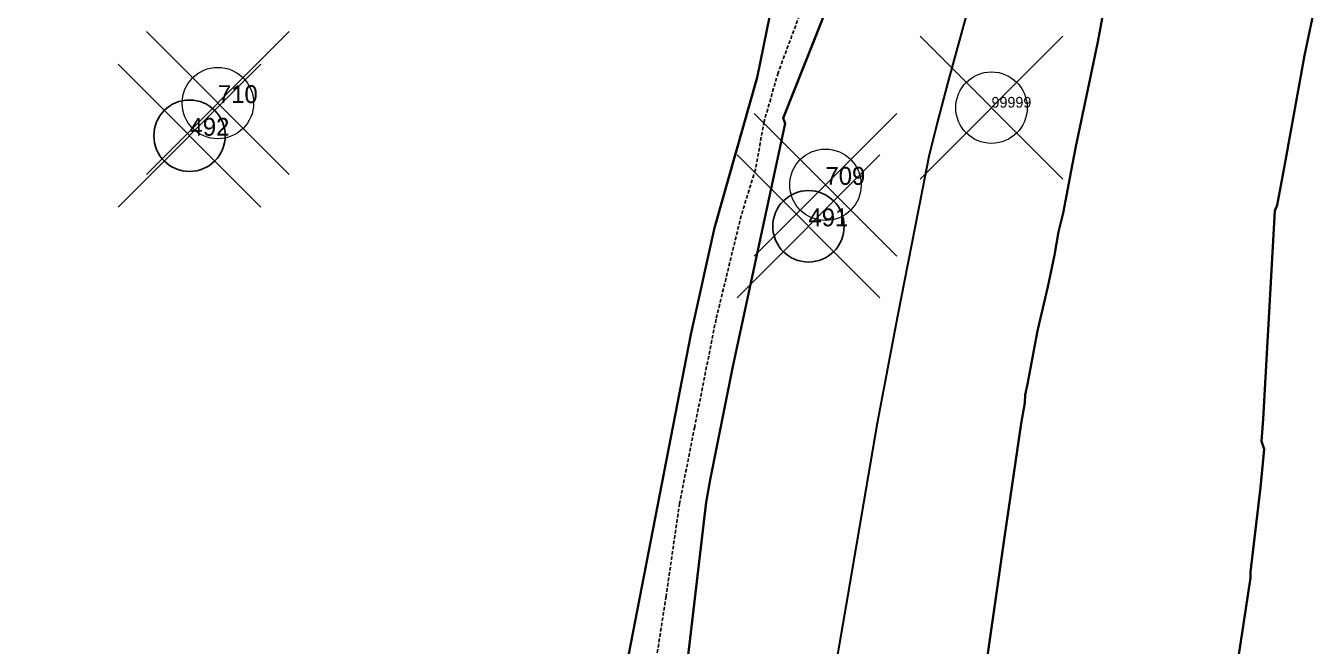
# Model space of a CAD drawing. Header units: millimetres. Extents: x -7906370 to 58235770, y -60992620 to 60.
# Drawn here: x 2612.9 to 2793.6, y -286.3 to -199.5 of the extents above; entities that cross this region are included whole.
import ezdxf

# ---------------------------------------------------------------- set-up
doc = ezdxf.new("R2010")
doc.units = ezdxf.units.MM
doc.header["$PDMODE"] = 35
doc.header["$PDSIZE"] = 10
doc.linetypes.add('ACAD_ISO02W100', pattern=[15, 12, -3])
doc.linetypes.add('DASHED', pattern=[0.75, 0.5, -0.25])
doc.layers.add('Line_Road', color=250, linetype='ACAD_ISO02W100')
doc.layers.add('Text_Survey_No_Old', color=5, linetype='Continuous')
doc.layers.add('Poly_Survey_Bndry', color=250, linetype='Continuous', lineweight=30)
doc.layers.add('Text_Survey_No', color=250, linetype='Continuous', lineweight=0)
doc.styles.get("Standard").update_dxf_attribs({"font": 'SakalBharati.ttf'})

msp = doc.modelspace()

# ---------------------------------------------------------------- linework, layer by layer
at = {"layer": 'Line_Road', "linetype": 'DASHED'}
msp.add_lwpolyline([(2721.46, -197.31), (2718.21, -206.05), (2716.25, -212.86), (2715.04, -219.58), (2713.04, -226.05), (2709.52, -240.55), (2706.53, -255.62), (2704.41, -266.32), (2702.53, -279.32), (2696.91, -315.35), (2694.14, -339.25), (2691.56, -352.96), (2684.71, -388.57), (2679.04, -429.05), (2675.72, -448.47), (2675.27, -456.68), (2674.42, -461.34)], dxfattribs=at)
at = {"layer": 'Poly_Survey_Bndry'}
for points in [[(2762.78, -122.07), (2759.95, -125.38), (2754.96, -129.92), (2753.95, -130.66), (2752.31, -131.94), (2748.77, -139.61), (2742.33, -153.44), (2736.29, -168.03), (2732.31, -178.51), (2723.24, -201.49), (2718.94, -212.37), (2719.19, -213.13), (2711.89, -247.16), (2708.69, -263.03), (2708.15, -266.13), (2703.04, -309.35), (2702.99, -309.71)], [(2772.21, -123.87), (2770.03, -126.97), (2764.89, -133.69), (2764.49, -134.23), (2759.03, -150.88), (2755.34, -161.72), (2749.39, -180.17), (2747.53, -185.94), (2746.93, -187.55), (2746.74, -188.43), (2746.97, -189.14), (2742.04, -207.19), (2740.47, -213.04)], [(2689.13, -329.16), (2696.31, -292.43), (2705.97, -242.69), (2709.32, -227.75), (2715.27, -206.68), (2717.05, -198.02), (2725.33, -175.81), (2732.78, -156.7)], [(2732.31, -178.51), (2723.24, -201.49), (2718.94, -212.37), (2719.19, -213.13), (2711.89, -247.16), (2708.69, -263.03), (2708.15, -266.13), (2703.04, -309.35), (2702.99, -309.71), (2699.18, -338.44), (2696.31, -360.35), (2690.92, -393.18), (2679.58, -466.6)], [(2746.97, -189.14), (2742.04, -207.19), (2740.47, -213.04), (2739.88, -215.51), (2739.38, -217.52), (2734.91, -240.09), (2732.07, -255.1), (2727.91, -279.42), (2726.16, -289.69), (2722.26, -311.96), (2722.01, -313.34), (2702.99, -309.71), (2703.04, -309.35), (2708.15, -266.13), (2708.69, -263.03), (2711.89, -247.16), (2719.19, -213.13), (2718.94, -212.37), (2723.24, -201.49), (2732.31, -178.51)], [(2717.05, -198.02), (2715.27, -206.68), (2709.32, -227.75), (2705.97, -242.69), (2696.31, -292.43), (2689.13, -329.16), (2683.73, -327.82), (2644.11, -317.88), (2603.15, -307.63), (2568.88, -298.83), (2554.57, -295.26), (2550.06, -293.64), (2554.43, -273.52), (2559.39, -250.63), (2567.21, -216.52), (2569.66, -205.42), (2574.05, -186.69)], [(2746.97, -189.14), (2742.04, -207.19), (2740.47, -213.04), (2739.88, -215.51), (2739.38, -217.52), (2734.91, -240.09), (2732.07, -255.1), (2727.91, -279.42), (2726.16, -289.69)], [(2764.48, -193.63), (2762.96, -201.69), (2761.59, -208.39), (2759.92, -216.37), (2759.24, -219.78), (2758.13, -225.7), (2757.46, -228.29), (2756.89, -231.59), (2756, -236.01), (2754.54, -242.15), (2753.13, -249.62), (2752.8, -251.13), (2752.77, -252.23), (2752.25, -255.13), (2749.97, -270.73), (2746.59, -294.2), (2743.41, -318.2), (2738.41, -348.17), (2735.71, -364.35), (2735.06, -365.46), (2730.99, -411.71), (2728.62, -436.54), (2726.43, -470.21)], [(2764.48, -193.63), (2762.96, -201.69), (2761.59, -208.39), (2759.92, -216.37), (2759.24, -219.78), (2758.13, -225.7), (2757.46, -228.29), (2756.89, -231.59), (2756, -236.01), (2754.54, -242.15), (2753.13, -249.62), (2752.8, -251.13), (2752.77, -252.23), (2752.25, -255.13), (2749.97, -270.73), (2746.59, -294.2), (2743.41, -318.2)], [(2746.59, -294.2), (2749.97, -270.73), (2752.25, -255.13), (2752.77, -252.23), (2752.8, -251.13), (2753.13, -249.62), (2754.54, -242.15), (2756, -236.01), (2756.89, -231.59), (2757.46, -228.29), (2758.13, -225.7), (2759.24, -219.78), (2759.92, -216.37), (2761.59, -208.39), (2762.96, -201.69), (2764.48, -193.63)], [(2793.56, -195.89), (2791.91, -203.64), (2789.18, -218.83), (2788.1, -224.59), (2787.77, -225.35), (2786.14, -254.52), (2785.9, -257.61), (2786.26, -258.75), (2785.76, -264.09), (2784.36, -275.9), (2784.34, -276.76), (2784.24, -277.66), (2780.75, -300.35)], [(2793.56, -195.89), (2791.91, -203.64), (2789.18, -218.83), (2788.1, -224.59), (2787.77, -225.35), (2786.14, -254.52), (2785.9, -257.61), (2786.26, -258.75), (2785.76, -264.09), (2784.36, -275.9), (2784.34, -276.76), (2784.24, -277.66), (2780.75, -300.35)], [(2780.75, -300.35), (2784.24, -277.66), (2784.34, -276.76), (2784.36, -275.9), (2785.76, -264.09), (2786.26, -258.75), (2785.9, -257.61), (2786.14, -254.52), (2787.77, -225.35), (2788.1, -224.59), (2789.18, -218.83), (2791.91, -203.64), (2793.56, -195.89)], [(2667.12, -481.93), (2670.39, -453.45), (2671.18, -445.81), (2676.53, -408.7), (2689.13, -329.16), (2696.31, -292.43), (2705.97, -242.69), (2709.32, -227.75), (2715.27, -206.68), (2717.05, -198.02)], [(2740.47, -213.04), (2739.88, -215.51), (2739.38, -217.52), (2734.91, -240.09), (2732.07, -255.1), (2727.91, -279.42), (2726.16, -289.69), (2722.26, -311.96), (2722.01, -313.34)]]:
    msp.add_lwpolyline(points, dxfattribs=at)
at = {"layer": 'Text_Survey_No'}
for p in [(2639.77, -210.28), (2748.09, -210.92), (2724.84, -221.72)]:
    msp.add_point(p, dxfattribs=at)
at = {"layer": 'Text_Survey_No_Old'}
for p in [(2635.8, -214.85), (2722.46, -227.53)]:
    msp.add_point(p, dxfattribs=at)

# ---------------------------------------------------------------- texts
at = {"layer": 'Text_Survey_No', "linetype": 'DASHED'}
for s, height, p in [('710', 2.5, (2639.77, -210.28)), ('99999', 1.5, (2748.09, -210.92)), ('709', 2.5, (2724.84, -221.72))]:
    msp.add_text(s, height=height, dxfattribs=at).set_placement(p)
at = {"layer": 'Text_Survey_No_Old', "linetype": 'DASHED'}
for s, p in [('492', (2635.8, -214.85)), ('491', (2722.46, -227.53))]:
    msp.add_text(s, height=2.5, dxfattribs=at).set_placement(p)

doc.saveas('drawing.dxf')
